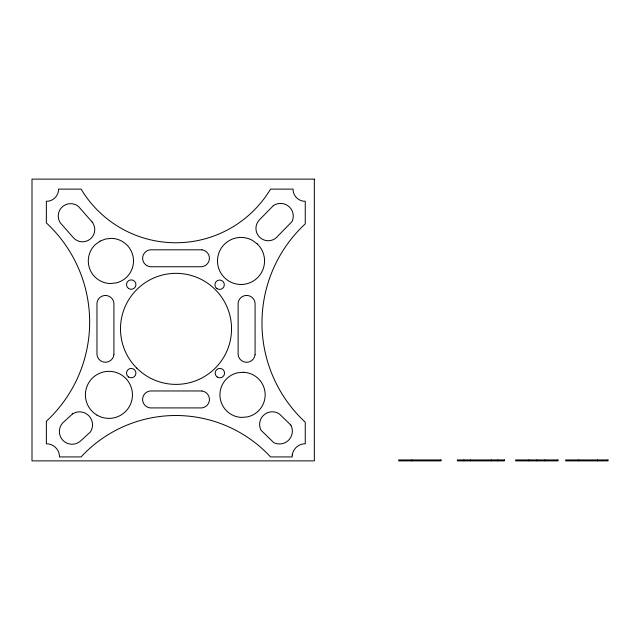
<?xml version="1.0" encoding="UTF-8"?>
<svg xmlns="http://www.w3.org/2000/svg" width="640" height="640" viewBox="0 0 640 640"><rect width="100%" height="100%" fill="white"/><g stroke="black" fill="none" stroke-linecap="round" stroke-linejoin="round"><path stroke-width="0.96" d="M597.648 459.944L597.648 460.88M578.824 459.944L578.824 460.88M544.816 459.944L544.816 460.88M536.816 459.944L536.816 460.88M528.816 459.944L528.816 460.88M497.848 459.944L497.848 460.88M491.264 459.944L491.264 460.88M470.56 459.944L470.56 460.88M463.968 459.944L463.968 460.88M411.872 459.944L411.872 460.88M292.224 454.96L292.192 456.92L270.544 456.92A129.056 129.056 0 0 0 81.088 456.92L59.44 456.92L59.496 455.968A13.176 13.176 0 0 0 48.848 443.976L46.36 443.832L46.36 421.248A135.224 135.224 0 0 0 46.36 222.912L46.36 201.264L48.544 201.16A12.232 12.232 0 0 0 58.552 190.128L58.504 189.12L81.088 189.12A110.448 110.448 0 0 0 270.528 189.12L293.12 189.12L293.072 190.256A12.232 12.232 0 0 0 303.2 201.184L305.256 201.256L305.256 223.848A135.256 135.256 0 0 0 305.256 422.208L305.256 443.856L303.776 443.824A13.176 13.176 0 0 0 292.224 454.96M273.296 205.704L259.464 219.816A12.304 12.304 0 0 0 260.336 237.856A12.304 12.304 0 0 0 278.256 235.6L292.088 221.488A12.704 12.704 0 0 0 273.296 205.704M72.616 413.848L62.896 422.736A12.712 12.712 0 0 0 62.944 440.376A12.712 12.712 0 0 0 80.568 440.992L90.288 432.096A12.976 12.976 0 0 0 72.616 413.848M100 241.16L95.248 244.656A22.584 22.584 0 0 0 110.424 283.536L116.28 282.888A22.584 22.584 0 0 0 111.352 238.368L105.496 239.016L100 241.16M243.56 372.28L237.68 372.784A22.584 22.584 0 0 0 241.528 417.408L247.408 416.904A22.584 22.584 0 0 0 243.56 372.28M314.336 179.12L32 179.12L32 460.88L314.336 460.88L314.336 179.12M201.896 249.808L150.136 249.808A8.528 8.528 0 0 0 150.136 266.744L201.896 266.744A8.528 8.528 0 0 0 201.896 249.808M201.896 390.968L150.136 390.968A8.528 8.528 0 0 0 150.136 407.912L201.896 407.912A8.528 8.528 0 0 0 201.896 390.968M441.04 459.944L398.696 459.944L398.696 460.88L441.04 460.88L441.04 459.944M504.44 459.944L457.384 459.944L457.384 460.88L504.44 460.88L504.44 459.944M557.992 459.944L515.64 459.944L515.64 460.88L557.992 460.88L557.992 459.944M608 459.944L565.648 459.944L565.648 460.88L608 460.88L608 459.944M257.248 243.904L252.28 240.288A23.528 23.528 0 0 0 217.544 259.48A23.528 23.528 0 0 0 249.624 282.848A23.528 23.528 0 0 0 257.248 243.904M290.896 425.144L279.416 413.992A12.656 12.656 0 0 0 261.016 430.232L273.848 442.696A12.888 12.888 0 0 0 290.896 425.144M92.12 221.976L78.432 206.44A12.36 12.36 0 0 0 60.296 222.816L73.352 237.648A12.224 12.224 0 0 0 90.368 238.952A12.224 12.224 0 0 0 92.12 221.976M255.072 354.736L255.072 302.976A8.528 8.528 0 0 0 238.128 302.976L238.128 354.736A8.528 8.528 0 0 0 255.072 354.736M113.904 354.736L113.904 302.976A8.528 8.528 0 0 0 96.968 302.976L96.968 354.736A8.528 8.528 0 0 0 113.904 354.736M136.752 368.12A55.528 55.528 0 0 0 229.648 343.232A55.528 55.528 0 0 0 161.648 275.224A55.528 55.528 0 0 0 136.752 368.12M217.24 377.024A4.704 4.704 0 0 0 224.56 373.44A4.704 4.704 0 0 0 217.8 368.896A4.704 4.704 0 0 0 217.24 377.024M97 415.136A23.528 23.528 0 0 0 132.456 395.056A23.528 23.528 0 0 0 97.336 374.384A23.528 23.528 0 0 0 97 415.136M128.6 288.504A4.704 4.704 0 0 0 135.92 284.92A4.704 4.704 0 0 0 129.16 280.368A4.704 4.704 0 0 0 128.6 288.504M216.992 288.64A4.704 4.704 0 0 0 224.312 285.056A4.704 4.704 0 0 0 217.544 280.512A4.704 4.704 0 0 0 216.992 288.64M128.6 377.024A4.704 4.704 0 0 0 135.92 373.44A4.704 4.704 0 0 0 129.16 368.896A4.704 4.704 0 0 0 128.6 377.024"/></g></svg>
